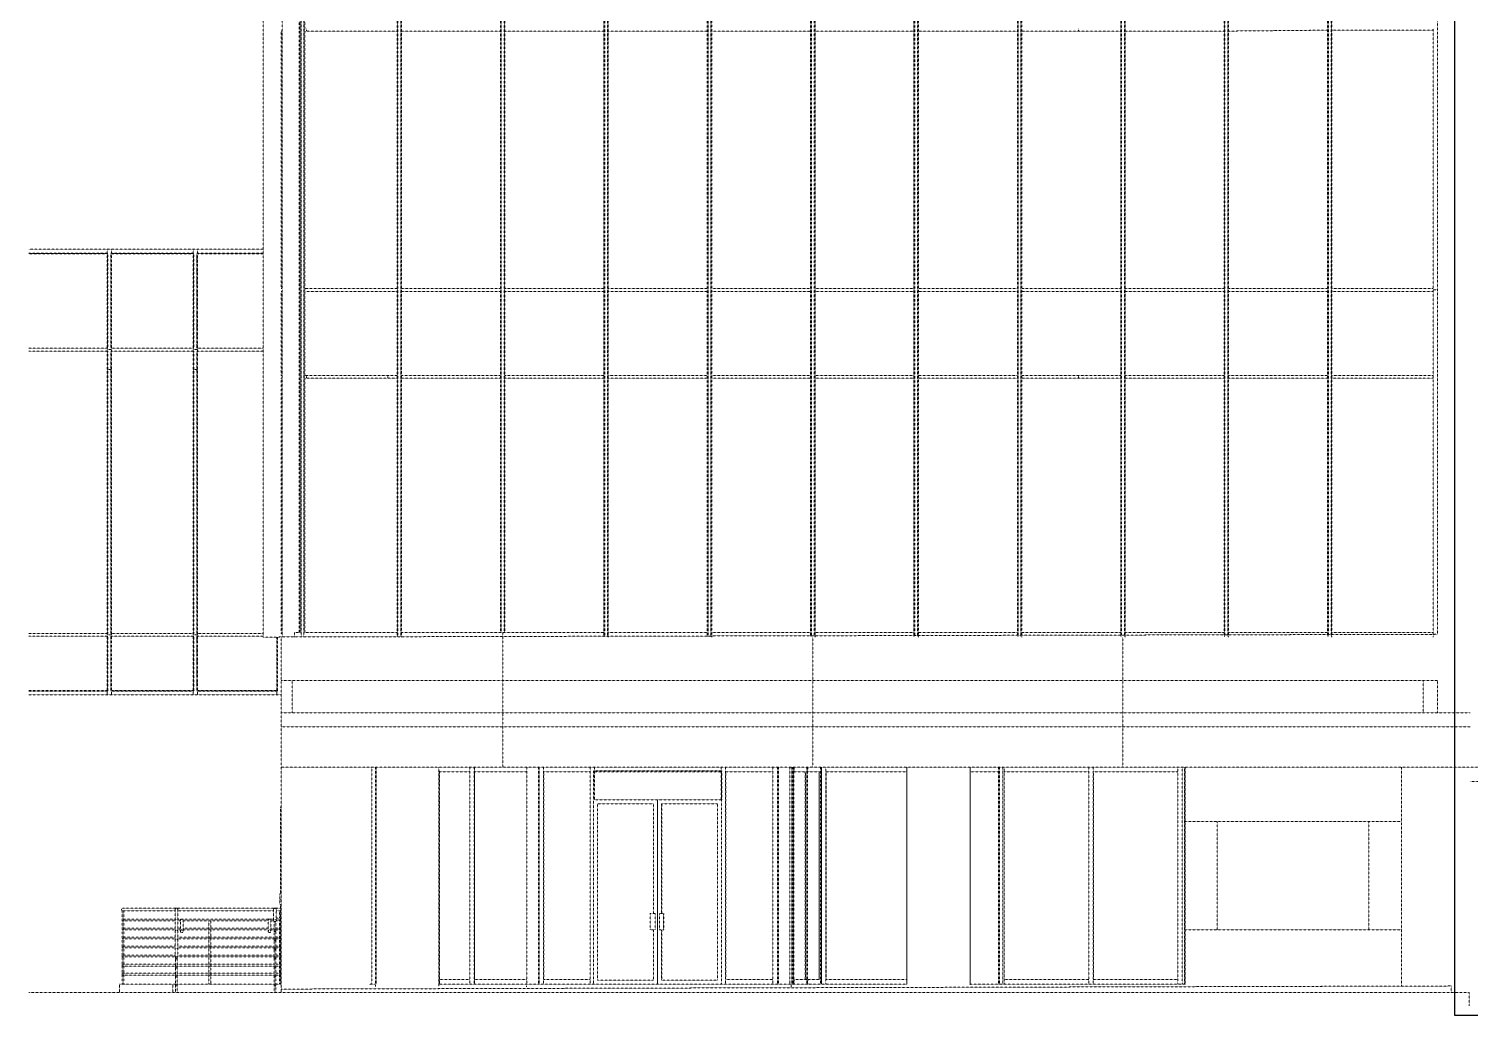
# Model space of a CAD drawing. Header units: inches. Extents: x 1191 to 4278, y -4365 to 1348.
# Drawn here: x 1191 to 1988, y -286 to 260 of the extents above; entities that cross this region are included whole.
import ezdxf

# ---------------------------------------------------------------- set-up
doc = ezdxf.new("R2010")
doc.units = ezdxf.units.IN
doc.header["$MEASUREMENT"] = 0
doc.linetypes.add('NBK_Hidden', pattern=[0.125, 0.083333, -0.041667])
doc.layers.add('!Linetype_Hidden', color=210, linetype='NBK_Hidden', lineweight=9)

# ---------------------------------------------------------------- blocks, each defined once
blk = doc.blocks.new('A$C5F5DB627')
for p, q in [((570, 1419.44), (570, 411.9)), ((-79.57, 410.4), (-79.57, 1361.53)), ((-69.07, 410.4), (-69.07, 1361.53)), ((-59.59, 412.9), (-59.59, 1359.03)), ((-59.07, 412.9), (-59.07, 1359.03)), ((-58.59, 410.4), (-58.59, 1361.53)), ((-57.04, 410.4), (-57.04, 1361.53)), ((-56.57, 412.9), (-56.57, 1359.03)), ((-5.54, 1361.53), (-5.54, 410.4)), ((-5.06, 1361.53), (-5.06, 410.4)), ((-3.51, 1361.53), (-3.51, 410.4)), ((-3.04, 410.4), (-3.04, 1361.53)), ((51.64, 1361.53), (51.64, 412.9)), ((52.12, 1361.53), (52.12, 412.9)), ((53.67, 1361.53), (53.67, 412.9)), ((54.14, 1361.53), (54.14, 412.9)), ((108.82, 1361.53), (108.82, 410.4)), ((109.3, 1361.53), (109.3, 410.4)), ((110.84, 1361.53), (110.84, 410.4)), ((111.32, 410.4), (111.32, 1361.53)), ((166, 1361.53), (166, 410.4)), ((166.48, 1361.53), (166.48, 410.4)), ((168.02, 1361.53), (168.02, 410.4)), ((168.5, 410.4), (168.5, 1361.53)), ((223.18, 1361.53), (223.18, 410.4)), ((223.65, 1361.53), (223.65, 410.4)), ((225.2, 1361.53), (225.2, 410.4)), ((225.68, 410.4), (225.68, 1361.53)), ((280.36, 1361.53), (280.36, 410.4)), ((280.83, 1361.53), (280.83, 410.4)), ((282.38, 1361.53), (282.38, 410.4)), ((282.86, 410.4), (282.86, 1361.53)), ((337.54, 1361.53), (337.54, 410.4)), ((338.01, 1361.53), (338.01, 410.4)), ((339.56, 1361.53), (339.56, 410.4)), ((340.04, 410.4), (340.04, 1361.53)), ((394.71, 1361.53), (394.71, 410.4)), ((395.19, 1361.53), (395.19, 410.4)), ((396.74, 1361.53), (396.74, 410.4)), ((397.21, 410.4), (397.21, 1361.53)), ((451.89, 1361.53), (451.89, 410.4)), ((452.37, 1361.53), (452.37, 410.4)), ((453.92, 1361.53), (453.92, 410.4)), ((454.39, 410.4), (454.39, 1361.53)), ((509.07, 1361.53), (509.07, 410.4)), ((509.55, 1361.53), (509.55, 410.4)), ((511.09, 1361.53), (511.09, 410.4)), ((511.57, 410.4), (511.57, 1179.15)), ((-69.57, 603.15), (-69.57, 745.65)), ((-69.57, 745.65), (-69.07, 745.65)), ((-5.54, 745.65), (-56.57, 745.65)), ((-55.57, 747.15), (-55.57, 745.65)), ((51.64, 745.65), (-3.04, 745.65)), ((108.82, 745.65), (54.14, 745.65)), ((166, 745.65), (111.32, 745.65)), ((223.18, 745.65), (168.5, 745.65)), ((280.36, 745.65), (225.68, 745.65)), ((337.54, 745.65), (282.86, 745.65)), ((394.71, 745.65), (340.04, 745.65)), ((371.28, 747.15), (371.28, 745.65)), ((451.89, 745.65), (397.21, 745.65)), ((509.07, 746.15), (454.39, 745.65)), ((567.5, 746.15), (511.57, 746.15)), ((567.5, 410.4), (567.5, 746.9)), ((-79.57, 624.9), (-209.19, 624.9)), ((-165.47, 622.87), (-209.19, 622.87)), ((-165.94, 622.4), (-209.19, 622.4)), ((-165.94, 624.9), (-165.94, 378.4)), ((-165.47, 570.15), (-165.47, 622.87)), ((-117.91, 622.87), (-163.91, 622.87)), ((-163.91, 622.87), (-163.91, 570.15)), ((-163.44, 378.4), (-163.44, 624.9)), ((-118.38, 622.4), (-163.44, 622.4)), ((-118.38, 624.9), (-118.38, 378.4)), ((-117.91, 570.15), (-117.91, 622.87)), ((-79.57, 622.87), (-116.35, 622.87)), ((-116.35, 622.87), (-116.35, 570.15)), ((-115.88, 624.9), (-115.88, 378.4)), ((-79.57, 622.4), (-115.88, 622.4)), ((-69.07, 603.15), (-69.57, 603.15)), ((-69.57, 555.15), (-69.57, 601.65)), ((-69.57, 601.65), (-69.07, 601.65)), ((-56.57, 603.15), (-5.54, 603.15)), ((-5.54, 601.65), (-56.57, 601.65)), ((51.64, 603.15), (-3.04, 603.15)), ((51.64, 601.65), (-3.04, 601.65)), ((54.14, 603.15), (108.82, 603.15)), ((108.82, 601.65), (54.14, 601.65)), ((166, 603.15), (111.32, 603.15)), ((166, 601.65), (111.32, 601.65)), ((168.5, 603.15), (223.18, 603.15)), ((223.18, 601.65), (168.5, 601.65)), ((280.36, 603.15), (225.68, 603.15)), ((280.36, 601.65), (225.68, 601.65)), ((337.54, 603.15), (282.86, 603.15)), ((337.54, 601.65), (282.86, 601.65)), ((340.04, 603.15), (394.71, 603.15)), ((394.71, 601.65), (340.04, 601.65)), ((397.21, 603.15), (451.89, 603.15)), ((451.89, 601.65), (397.21, 601.65)), ((509.07, 603.15), (454.39, 603.15)), ((509.07, 601.65), (454.39, 601.65)), ((511.57, 603.15), (567.5, 603.15)), ((567.5, 601.65), (511.57, 601.65)), ((567.5, 602.4), (570, 602.4)), ((570, 602.4), (567.5, 602.4)), ((-209.19, 570.15), (-165.47, 570.15)), ((-165.47, 568.65), (-209.19, 568.65)), ((-165.94, 569.4), (-163.44, 569.4)), ((-165.47, 412.4), (-165.47, 568.65)), ((-163.91, 570.15), (-117.91, 570.15)), ((-117.91, 568.65), (-163.91, 568.65)), ((-163.91, 568.65), (-163.91, 412.4)), ((-115.88, 569.4), (-118.38, 569.4)), ((-117.91, 412.4), (-117.91, 568.65)), ((-116.35, 570.15), (-79.57, 570.15)), ((-79.57, 568.65), (-116.35, 568.65)), ((-116.35, 568.65), (-116.35, 412.4)), ((-163.44, 558.4), (-165.94, 558.4)), ((-118.38, 558.4), (-115.88, 558.4)), ((-69.07, 555.15), (-69.57, 555.15)), ((-69.57, 412.43), (-69.57, 553.65)), ((-69.57, 553.65), (-69.07, 553.65)), ((-56.57, 555.15), (-5.54, 555.15)), ((-5.54, 553.65), (-56.57, 553.65)), ((-55.57, 555.15), (-55.57, 553.65)), ((-10.66, 553.65), (-10.66, 555.15)), ((-3.04, 555.15), (51.64, 555.15)), ((51.64, 553.65), (-3.04, 553.65)), ((54.14, 555.15), (108.82, 555.15)), ((108.82, 553.65), (54.14, 553.65)), ((111.32, 555.15), (166, 555.15)), ((166, 553.65), (111.32, 553.65)), ((168.5, 555.15), (223.18, 555.15)), ((223.18, 553.65), (168.5, 553.65)), ((225.68, 555.15), (280.36, 555.15)), ((280.36, 553.65), (225.68, 553.65)), ((282.86, 555.15), (337.54, 555.15)), ((337.54, 553.65), (282.86, 553.65)), ((340.04, 555.15), (394.71, 555.15)), ((394.71, 553.65), (340.04, 553.65)), ((371.28, 555.15), (371.28, 553.65)), ((397.21, 555.15), (451.89, 555.15)), ((451.89, 553.65), (397.21, 553.65)), ((454.39, 555.15), (509.07, 555.15)), ((509.07, 553.65), (454.39, 553.65)), ((511.57, 555.15), (567.5, 555.15)), ((567.5, 553.65), (511.57, 553.65)), ((-209.19, 412.4), (-165.47, 412.4)), ((-165.47, 410.9), (-209.19, 410.9)), ((-165.94, 411.65), (-163.44, 411.65)), ((-165.47, 380.43), (-165.47, 410.9)), ((-163.91, 412.4), (-117.91, 412.4)), ((-117.91, 410.9), (-163.91, 410.9)), ((-163.91, 410.9), (-163.91, 380.43)), ((-118.38, 411.65), (-115.88, 411.65)), ((-117.91, 380.43), (-117.91, 410.9)), ((-116.35, 412.4), (-79.57, 412.4)), ((-79.57, 410.9), (-116.35, 410.9)), ((-116.35, 410.9), (-116.35, 380.43)), ((570, 411.9), (-79.57, 410.4)), ((-72.07, 378.4), (-72.07, 410.4)), ((-71.6, 380.43), (-71.6, 410.4)), ((-69.07, 412.43), (-69.57, 412.43)), ((-69.57, 410.4), (-69.57, 213.65)), ((-62.33, 410.4), (-62.33, 412.9)), ((-62.33, 412.9), (-59.04, 412.9)), ((-56.6, 412.9), (-5.54, 412.9)), ((-3.04, 412.9), (108.82, 412.9)), ((52.89, 412.9), (52.89, 338.4)), ((111.32, 412.9), (166, 412.9)), ((168.5, 412.9), (223.18, 412.9)), ((224.43, 410.4), (224.43, 338.4)), ((225.68, 412.9), (280.36, 412.9)), ((282.86, 412.9), (337.54, 412.9)), ((340.04, 412.9), (394.71, 412.9)), ((395.96, 410.4), (395.96, 338.4)), ((397.21, 412.9), (451.89, 412.9)), ((454.39, 412.9), (509.07, 412.9)), ((511.57, 412.9), (567.5, 412.9)), ((-69.57, 386.4), (570, 386.4)), ((-63.57, 386.4), (-63.57, 368.4)), ((562, 368.4), (562, 386.4)), ((570, 386.4), (570, 368.4)), ((-209.19, 380.9), (-165.94, 380.9)), ((-209.19, 380.43), (-165.47, 380.43)), ((-209.19, 378.4), (-69.57, 378.4)), ((-163.91, 380.43), (-117.91, 380.43)), ((-163.44, 380.9), (-118.38, 380.9)), ((-116.35, 380.43), (-71.6, 380.43)), ((-115.88, 380.9), (-72.07, 380.9)), ((-69.57, 368.4), (588, 368.4)), ((588, 360.65), (-69.57, 360.65)), ((2626.05, 338.4), (-69.69, 338.4)), ((-19.4, 218.4), (-19.4, 338.4)), ((-17.5, 338.4), (-17.5, 217.12)), ((-17, 338.4), (-17, 218.4)), ((17.5, 217.22), (17.5, 338.4)), ((34.67, 335.9), (17.5, 335.9)), ((18, 336.4), (18, 218.4)), ((34.67, 338.4), (34.67, 218.4)), ((34.8, 338.4), (34.8, 218.4)), ((37.13, 338.4), (37.13, 218.4)), ((37.26, 338.4), (37.26, 218.4)), ((66.25, 335.9), (37.26, 335.9)), ((37.39, 335.9), (37.39, 220.9)), ((66.25, 338.4), (66.25, 218.4)), ((72.63, 338.4), (72.63, 218.4)), ((73.06, 338.4), (73.06, 218.4)), ((75.52, 338.4), (75.52, 218.4)), ((75.52, 335.9), (101.21, 335.9)), ((75.65, 335.9), (75.65, 220.9)), ((101.21, 338.4), (101.21, 218.4)), ((174.12, 336.37), (103.21, 336.37)), ((103.21, 336.37), (103.21, 320.4)), ((103.67, 338.4), (103.67, 320.4)), ((103.67, 335.9), (173.65, 335.9)), ((173.65, 338.4), (173.65, 320.4)), ((174.12, 320.4), (174.12, 336.37)), ((176.12, 338.4), (176.12, 218.4)), ((176.12, 335.9), (202.34, 335.9)), ((176.25, 335.9), (176.25, 220.9)), ((202.34, 338.4), (202.34, 218.4)), ((204.8, 338.4), (204.8, 218.4)), ((204.89, 338.4), (204.89, 218.4)), ((205.4, 338.4), (205.4, 218.4)), ((211.78, 338.4), (211.78, 218.4)), ((212.9, 338.4), (212.9, 218.4)), ((212.98, 338.4), (212.98, 218.4)), ((213.49, 338.4), (213.49, 218.4)), ((213.92, 338.4), (213.92, 218.4)), ((213.92, 335.9), (221.12, 335.9)), ((214.07, 335.9), (214.07, 338.4)), ((220.22, 220.9), (220.22, 335.9)), ((220.38, 335.9), (220.38, 220.9)), ((221.12, 338.4), (221.12, 218.4)), ((221.55, 338.4), (221.55, 218.4)), ((221.55, 335.9), (228.76, 335.9)), ((221.67, 335.9), (221.67, 338.4)), ((227.85, 220.9), (227.85, 335.9)), ((228.02, 335.9), (228.02, 220.9)), ((228.76, 338.4), (228.76, 218.4)), ((229.19, 338.4), (229.19, 218.4)), ((229.2, 218.4), (229.2, 338.4)), ((231.66, 218.4), (231.66, 338.4)), ((276.5, 335.9), (231.66, 335.9)), ((231.79, 335.9), (231.79, 220.9)), ((276.5, 338.4), (276.5, 217.9)), ((276.5, 218.4), (276.5, 338.4)), ((311.5, 217.99), (311.5, 338.4)), ((311.5, 338.4), (311.5, 218.4)), ((327.09, 335.9), (311.5, 335.9)), ((327.09, 338.4), (327.09, 218.4)), ((327.74, 338.4), (327.74, 218.4)), ((329.56, 338.4), (329.56, 218.4)), ((330.2, 218.4), (330.2, 338.4)), ((377.01, 335.9), (330.2, 335.9)), ((330.33, 335.9), (330.33, 220.9)), ((377.01, 338.4), (377.01, 218.4)), ((379.47, 338.4), (379.47, 218.4)), ((426.28, 335.9), (379.47, 335.9)), ((379.6, 335.9), (379.6, 220.9)), ((426.28, 218.4), (426.28, 338.4)), ((428.74, 218.4), (428.74, 338.4)), ((430.04, 218.4), (430.04, 338.4)), ((430.37, 338.4), (430.37, 217.99)), ((549.99, 338.4), (549.99, 217.27)), ((2592, 330.4), (588, 330.4)), ((174.12, 320.4), (103.08, 320.4)), ((103.08, 320.4), (103.08, 218.4)), ((138.5, 218.4), (138.5, 320.4)), ((138.56, 320.4), (138.56, 218.4)), ((173.99, 218.4), (173.99, 320.4)), ((-70.07, 268.27), (-70.07, 316.4)), ((-69.57, 316.4), (-70.07, 316.4)), ((105.3, 318.15), (136.28, 318.15)), ((105.3, 220.65), (105.3, 318.15)), ((105.38, 318.15), (105.38, 220.65)), ((136.28, 318.15), (136.28, 257.4)), ((140.78, 318.15), (171.77, 318.15)), ((140.78, 257.4), (140.78, 318.15)), ((140.86, 318.15), (140.86, 257.4)), ((171.77, 318.15), (171.77, 220.65)), ((430, 308.4), (549.99, 308.4)), ((448, 248.4), (448, 308.4)), ((531.99, 248.4), (531.99, 308.4)), ((-70.31, 268.21), (-69.57, 268.4)), ((-70.31, 265.36), (-70.31, 268.21)), ((-70.31, 265.36), (-69.92, 265.36)), ((-69.92, 265.11), (-70.31, 265.11)), ((-70.31, 262.54), (-70.31, 265.11)), ((-70.07, 265.11), (-70.07, 265.36)), ((-69.92, 265.36), (-69.92, 265.11)), ((-157.61, 218.4), (-157.61, 258.9)), ((-157.61, 258.9), (-128.31, 258.9)), ((-70.07, 260.4), (-157.11, 260.4)), ((-156.61, 258.9), (-156.61, 218.4)), ((-128.32, 259.65), (-128.32, 234.15)), ((-126.82, 234.15), (-126.82, 259.65)), ((-126.82, 258.9), (-73.81, 258.9)), ((-73.82, 259.65), (-73.82, 253.65)), ((-72.32, 253.65), (-72.32, 259.65)), ((-72.32, 258.9), (-70.07, 258.9)), ((-70.57, 254.9), (-70.57, 258.9)), ((-69.57, 262.36), (-70.31, 262.54)), ((-70.07, 218.4), (-70.07, 262.48)), ((134.53, 257.4), (137.3, 257.4)), ((134.53, 257.4), (134.53, 248.4)), ((137.3, 257.4), (137.3, 248.4)), ((139.58, 257.4), (139.58, 248.4)), ((139.58, 257.4), (141.96, 257.4)), ((141.92, 257.4), (141.92, 248.4)), ((141.96, 257.4), (141.96, 248.4)), ((-128.32, 254.4), (-157.11, 254.4)), ((-157.11, 253.4), (-128.32, 253.4)), ((-128.32, 249.4), (-157.11, 249.4)), ((-157.11, 248.4), (-128.32, 248.4)), ((-128.07, 248.35), (-128.07, 247.9)), ((-127.07, 247.9), (-127.07, 248.35)), ((-73.82, 254.4), (-126.82, 254.4)), ((-126.82, 253.4), (-125.31, 253.4)), ((-125.32, 249.4), (-126.82, 249.4)), ((-126.82, 248.4), (-125.32, 248.4)), ((-125.32, 253.65), (-125.32, 247.65)), ((-123.82, 247.65), (-123.82, 253.65)), ((-123.82, 253.4), (-76.81, 253.4)), ((-76.82, 249.4), (-123.82, 249.4)), ((-123.82, 248.4), (-76.82, 248.4)), ((-109.61, 218.4), (-109.61, 253.4)), ((-108.61, 253.4), (-108.61, 218.4)), ((-76.82, 253.65), (-76.82, 247.65)), ((-75.32, 247.65), (-75.32, 253.65)), ((-75.32, 253.4), (-73.77, 253.4)), ((-73.57, 249.4), (-75.32, 249.4)), ((-75.32, 248.4), (-73.57, 248.4)), ((-73.57, 213.65), (-73.57, 253.1)), ((-72.57, 253.1), (-72.57, 213.65)), ((-70.07, 249.4), (-72.57, 249.4)), ((-72.57, 248.4), (-70.07, 248.4)), ((-72.36, 253.4), (-70.07, 253.4)), ((-70.07, 254.9), (-72.32, 254.9)), ((-72.32, 253.9), (-70.07, 253.9)), ((-70.57, 218.4), (-70.57, 253.9)), ((137.3, 248.4), (134.53, 248.4)), ((136.28, 248.4), (136.28, 220.65)), ((141.96, 248.4), (139.58, 248.4)), ((140.78, 220.65), (140.78, 248.4)), ((140.86, 248.4), (140.86, 220.65)), ((430, 248.4), (549.99, 248.4)), ((-128.32, 244.4), (-157.11, 244.4)), ((-157.11, 243.4), (-128.32, 243.4)), ((-128.31, 239.4), (-157.11, 239.4)), ((-128.07, 243.35), (-128.07, 242.9)), ((-127.07, 242.9), (-127.07, 243.35)), ((-73.57, 244.4), (-126.82, 244.4)), ((-126.82, 243.4), (-73.57, 243.4)), ((-73.57, 239.4), (-126.82, 239.4)), ((-70.07, 244.4), (-72.57, 244.4)), ((-72.57, 243.4), (-70.07, 243.4)), ((-70.07, 239.4), (-72.57, 239.4)), ((-157.11, 238.4), (-128.31, 238.4)), ((-128.32, 234.4), (-157.11, 234.4)), ((-157.11, 233.4), (-128.07, 233.4)), ((-128.07, 238.35), (-128.07, 237.9)), ((-128.07, 233.59), (-128.07, 213.65)), ((-127.07, 237.9), (-127.07, 238.35)), ((-127.07, 213.65), (-127.07, 233.59)), ((-127.07, 233.4), (-73.57, 233.4)), ((-126.82, 238.4), (-73.57, 238.4)), ((-73.57, 234.4), (-126.82, 234.4)), ((-72.57, 238.4), (-70.07, 238.4)), ((-70.07, 234.4), (-72.57, 234.4)), ((-72.57, 233.4), (-70.07, 233.4)), ((-128.07, 229.4), (-157.11, 229.4)), ((-157.11, 228.4), (-128.07, 228.4)), ((-128.07, 224.4), (-157.11, 224.4)), ((-157.11, 223.4), (-128.07, 223.4)), ((-73.57, 229.4), (-127.07, 229.4)), ((-127.07, 228.4), (-73.57, 228.4)), ((-73.57, 224.4), (-127.07, 224.4)), ((-127.07, 223.4), (-73.57, 223.4)), ((-70.07, 229.4), (-72.57, 229.4)), ((-72.57, 228.4), (-70.07, 228.4)), ((-70.07, 224.4), (-72.57, 224.4)), ((-72.57, 223.4), (-70.07, 223.4)), ((-159.11, 218.4), (-159.11, 213.65)), ((-128.07, 218.4), (-159.11, 218.4)), ((-129.57, 218.4), (-129.57, 213.65)), ((-127.07, 218.4), (-73.57, 218.4)), ((-72.57, 218.4), (-69.57, 218.4)), ((-69.57, 215.63), (577.55, 217.34)), ((-17.5, 218.4), (-21, 218.4)), ((-21, 218.4), (-21, 218.34)), ((17.5, 220.9), (34.67, 220.9)), ((73.03, 218.4), (17.5, 218.4)), ((37.26, 220.9), (66.25, 220.9)), ((66.02, 216.94), (66.02, 218.4)), ((213.48, 218.4), (73.06, 218.4)), ((101.21, 220.9), (75.52, 220.9)), ((136.28, 220.65), (105.3, 220.65)), ((171.77, 220.65), (140.78, 220.65)), ((202.34, 220.9), (176.12, 220.9)), ((212.52, 218.4), (212.52, 216.94)), ((221.67, 218.4), (213.49, 218.4)), ((221.12, 220.9), (213.92, 220.9)), ((214.07, 218.4), (214.07, 220.9)), ((228.76, 220.9), (221.55, 220.9)), ((221.67, 218.4), (221.67, 220.9)), ((276.5, 218.4), (221.67, 218.4)), ((231.66, 220.9), (276.5, 220.9)), ((430.37, 218.4), (311.5, 218.4)), ((330.2, 220.9), (377.01, 220.9)), ((379.47, 220.9), (426.28, 220.9)), ((577.55, 213.65), (577.55, 217.44)), ((587.38, 213.65), (-209.19, 213.65)), ((587.38, 206.4), (587.38, 213.65))]:
    blk.add_line(p, q)
at = {"linetype": 'Continuous'}
for p, q in [((-116.29, 617.4), (-116.29, 620.4)), ((-116.29, 611.4), (-116.29, 614.4)), ((-116.29, 605.4), (-116.29, 608.4)), ((-116.29, 599.4), (-116.29, 602.4)), ((-116.29, 593.4), (-116.29, 596.4)), ((-116.29, 587.4), (-116.29, 590.4)), ((-116.29, 581.4), (-116.29, 584.4)), ((-116.29, 575.4), (-116.29, 578.4)), ((-116.29, 570.15), (-116.29, 572.4)), ((-116.29, 407.4), (-116.29, 410.4)), ((-116.29, 401.4), (-116.29, 404.4)), ((-116.29, 395.4), (-116.29, 398.4)), ((-116.29, 389.4), (-116.29, 392.4)), ((-116.29, 383.4), (-116.29, 386.4))]:
    blk.add_line(p, q, dxfattribs=at)
for points in [[(-128.32, 259.65), (-128.29, 259.84), (-128.22, 260.02), (-128.1, 260.18), (-127.94, 260.3), (-127.76, 260.37), (-127.57, 260.4), (-127.37, 260.37), (-127.19, 260.3), (-127.04, 260.18), (-126.92, 260.02), (-126.84, 259.84), (-126.82, 259.65)], [(-73.82, 259.65), (-73.79, 259.84), (-73.72, 260.02), (-73.6, 260.18), (-73.44, 260.3), (-73.26, 260.37), (-73.07, 260.4), (-72.87, 260.37), (-72.69, 260.3), (-72.54, 260.18), (-72.42, 260.02), (-72.34, 259.84), (-72.32, 259.65)], [(-125.32, 253.65), (-125.29, 253.84), (-125.22, 254.02), (-125.1, 254.18), (-124.94, 254.3), (-124.76, 254.37), (-124.57, 254.4), (-124.37, 254.37), (-124.19, 254.3), (-124.04, 254.18), (-123.92, 254.02), (-123.84, 253.84), (-123.82, 253.65)], [(-123.82, 247.65), (-123.84, 247.84), (-123.92, 248.02), (-124.04, 248.18), (-124.19, 248.3), (-124.37, 248.37), (-124.57, 248.4), (-124.76, 248.37), (-124.94, 248.3), (-125.1, 248.18), (-125.22, 248.02), (-125.29, 247.84), (-125.32, 247.65)], [(-125.32, 247.65), (-125.29, 247.45), (-125.22, 247.27), (-125.1, 247.12), (-124.94, 247), (-124.76, 246.92), (-124.57, 246.9), (-124.37, 246.92), (-124.19, 247), (-124.04, 247.12), (-123.92, 247.27), (-123.84, 247.45), (-123.82, 247.65)], [(-76.82, 253.65), (-76.79, 253.84), (-76.72, 254.02), (-76.6, 254.18), (-76.44, 254.3), (-76.26, 254.37), (-76.07, 254.4), (-75.87, 254.37), (-75.69, 254.3), (-75.54, 254.18), (-75.42, 254.02), (-75.34, 253.84), (-75.32, 253.65)], [(-75.32, 247.65), (-75.34, 247.84), (-75.42, 248.02), (-75.54, 248.18), (-75.69, 248.3), (-75.87, 248.37), (-76.07, 248.4), (-76.26, 248.37), (-76.44, 248.3), (-76.6, 248.18), (-76.72, 248.02), (-76.79, 247.84), (-76.82, 247.65)], [(-76.82, 247.65), (-76.79, 247.46), (-76.72, 247.27), (-76.6, 247.12), (-76.44, 247), (-76.26, 246.93), (-76.07, 246.9), (-75.87, 246.93), (-75.69, 247), (-75.54, 247.12), (-75.42, 247.27), (-75.34, 247.46), (-75.32, 247.65)], [(-72.32, 253.65), (-72.34, 253.84), (-72.42, 254.02), (-72.54, 254.18), (-72.69, 254.3), (-72.87, 254.37), (-73.07, 254.4), (-73.26, 254.37), (-73.44, 254.3), (-73.6, 254.18), (-73.72, 254.02), (-73.79, 253.84), (-73.82, 253.65)], [(-73.82, 253.65), (-73.79, 253.46), (-73.72, 253.27), (-73.6, 253.12), (-73.44, 253), (-73.26, 252.93), (-73.07, 252.9), (-72.87, 252.93), (-72.69, 253), (-72.54, 253.12), (-72.42, 253.27), (-72.34, 253.46), (-72.32, 253.65)], [(-72.57, 247.9), (-72.58, 248.03), (-72.63, 248.15), (-72.71, 248.25), (-72.82, 248.33), (-72.94, 248.38), (-73.07, 248.4), (-73.2, 248.38), (-73.32, 248.33), (-73.42, 248.25), (-73.5, 248.15), (-73.55, 248.03), (-73.57, 247.9)], [(-73.57, 247.9), (-73.55, 247.77), (-73.5, 247.65), (-73.42, 247.55), (-73.32, 247.47), (-73.2, 247.42), (-73.07, 247.4), (-72.94, 247.42), (-72.82, 247.47), (-72.71, 247.55), (-72.63, 247.65), (-72.58, 247.77), (-72.57, 247.9)], [(-72.57, 242.9), (-72.58, 243.03), (-72.63, 243.15), (-72.71, 243.25), (-72.82, 243.33), (-72.94, 243.38), (-73.07, 243.4), (-73.2, 243.38), (-73.32, 243.33), (-73.42, 243.25), (-73.5, 243.15), (-73.55, 243.03), (-73.57, 242.9)], [(-73.57, 242.9), (-73.55, 242.77), (-73.5, 242.65), (-73.42, 242.55), (-73.32, 242.47), (-73.2, 242.42), (-73.07, 242.4), (-72.94, 242.42), (-72.82, 242.47), (-72.71, 242.55), (-72.63, 242.65), (-72.58, 242.77), (-72.57, 242.9)], [(-127.07, 232.9), (-127.08, 233.03), (-127.13, 233.15), (-127.21, 233.25), (-127.32, 233.33), (-127.44, 233.38), (-127.57, 233.4), (-127.7, 233.38), (-127.82, 233.33), (-127.92, 233.25), (-128, 233.15), (-128.05, 233.03), (-128.07, 232.9)], [(-128.07, 232.9), (-128.05, 232.77), (-128, 232.65), (-127.92, 232.54), (-127.82, 232.46), (-127.7, 232.41), (-127.57, 232.4), (-127.44, 232.41), (-127.32, 232.46), (-127.21, 232.54), (-127.13, 232.65), (-127.08, 232.77), (-127.07, 232.9)], [(-72.57, 237.9), (-72.58, 238.03), (-72.63, 238.15), (-72.71, 238.25), (-72.82, 238.33), (-72.94, 238.38), (-73.07, 238.4), (-73.2, 238.38), (-73.32, 238.33), (-73.42, 238.25), (-73.5, 238.15), (-73.55, 238.03), (-73.57, 237.9)], [(-73.57, 237.9), (-73.55, 237.77), (-73.5, 237.65), (-73.42, 237.55), (-73.32, 237.47), (-73.2, 237.42), (-73.07, 237.4), (-72.94, 237.42), (-72.82, 237.47), (-72.71, 237.55), (-72.63, 237.65), (-72.58, 237.77), (-72.57, 237.9)], [(-72.57, 232.9), (-72.58, 233.03), (-72.63, 233.15), (-72.71, 233.25), (-72.82, 233.33), (-72.94, 233.38), (-73.07, 233.4), (-73.2, 233.38), (-73.32, 233.33), (-73.42, 233.25), (-73.5, 233.15), (-73.55, 233.03), (-73.57, 232.9)], [(-73.57, 232.9), (-73.55, 232.77), (-73.5, 232.65), (-73.42, 232.55), (-73.32, 232.47), (-73.2, 232.42), (-73.07, 232.4), (-72.94, 232.42), (-72.82, 232.47), (-72.71, 232.55), (-72.63, 232.65), (-72.58, 232.77), (-72.57, 232.9)], [(-127.07, 227.9), (-127.08, 228.03), (-127.13, 228.15), (-127.21, 228.25), (-127.32, 228.33), (-127.44, 228.38), (-127.57, 228.4), (-127.7, 228.38), (-127.82, 228.33), (-127.92, 228.25), (-128, 228.15), (-128.05, 228.03), (-128.07, 227.9)], [(-128.07, 227.9), (-128.05, 227.77), (-128, 227.65), (-127.92, 227.54), (-127.82, 227.46), (-127.7, 227.41), (-127.57, 227.4), (-127.44, 227.41), (-127.32, 227.46), (-127.21, 227.54), (-127.13, 227.65), (-127.08, 227.77), (-127.07, 227.9)], [(-127.07, 222.9), (-127.08, 223.03), (-127.13, 223.15), (-127.21, 223.25), (-127.32, 223.33), (-127.44, 223.38), (-127.57, 223.4), (-127.7, 223.38), (-127.82, 223.33), (-127.92, 223.25), (-128, 223.15), (-128.05, 223.03), (-128.07, 222.9)], [(-72.57, 227.9), (-72.58, 228.03), (-72.63, 228.15), (-72.71, 228.25), (-72.82, 228.33), (-72.94, 228.38), (-73.07, 228.4), (-73.2, 228.38), (-73.32, 228.33), (-73.42, 228.25), (-73.5, 228.15), (-73.55, 228.03), (-73.57, 227.9)], [(-73.57, 227.9), (-73.55, 227.77), (-73.5, 227.65), (-73.42, 227.55), (-73.32, 227.47), (-73.2, 227.42), (-73.07, 227.4), (-72.94, 227.42), (-72.82, 227.47), (-72.71, 227.55), (-72.63, 227.65), (-72.58, 227.77), (-72.57, 227.9)], [(-72.57, 222.9), (-72.58, 223.03), (-72.63, 223.15), (-72.71, 223.25), (-72.82, 223.33), (-72.94, 223.38), (-73.07, 223.4), (-73.2, 223.38), (-73.32, 223.33), (-73.42, 223.25), (-73.5, 223.15), (-73.55, 223.03), (-73.57, 222.9)], [(-128.07, 222.9), (-128.05, 222.77), (-128, 222.65), (-127.92, 222.54), (-127.82, 222.46), (-127.7, 222.41), (-127.57, 222.4), (-127.44, 222.41), (-127.32, 222.46), (-127.21, 222.54), (-127.13, 222.65), (-127.08, 222.77), (-127.07, 222.9)], [(-127.07, 217.9), (-127.08, 218.03), (-127.13, 218.15), (-127.21, 218.25), (-127.32, 218.33), (-127.44, 218.38), (-127.57, 218.4), (-127.7, 218.38), (-127.82, 218.33), (-127.92, 218.25), (-128, 218.15), (-128.05, 218.03), (-128.07, 217.9)], [(-128.07, 217.9), (-128.05, 217.77), (-128, 217.65), (-127.92, 217.54), (-127.82, 217.46), (-127.7, 217.41), (-127.57, 217.4), (-127.44, 217.41), (-127.32, 217.46), (-127.21, 217.54), (-127.13, 217.65), (-127.08, 217.77), (-127.07, 217.9)], [(-73.57, 222.9), (-73.55, 222.77), (-73.5, 222.65), (-73.42, 222.55), (-73.32, 222.47), (-73.2, 222.42), (-73.07, 222.4), (-72.94, 222.42), (-72.82, 222.47), (-72.71, 222.55), (-72.63, 222.65), (-72.58, 222.77), (-72.57, 222.9)], [(-72.57, 217.9), (-72.58, 218.03), (-72.63, 218.15), (-72.71, 218.25), (-72.82, 218.33), (-72.94, 218.38), (-73.07, 218.4), (-73.2, 218.38), (-73.32, 218.33), (-73.42, 218.25), (-73.5, 218.15), (-73.55, 218.03), (-73.57, 217.9)], [(-73.57, 217.9), (-73.55, 217.77), (-73.5, 217.65), (-73.42, 217.55), (-73.32, 217.47), (-73.2, 217.42), (-73.07, 217.4), (-72.94, 217.42), (-72.82, 217.47), (-72.71, 217.55), (-72.63, 217.65), (-72.58, 217.77), (-72.57, 217.9)]]:
    blk.add_lwpolyline(points)
at = {"flags": 128}
for points in [[(-73.22, 252.92), (-73.38, 252.92), (-73.52, 252.91), (-73.57, 252.91)], [(-73.57, 252.91), (-73.52, 252.91), (-73.38, 252.9), (-73.18, 252.9), (-72.95, 252.9), (-72.75, 252.9), (-72.62, 252.91), (-72.57, 252.91)], [(-72.57, 252.91), (-72.62, 252.91), (-72.75, 252.92), (-72.91, 252.92)]]:
    blk.add_lwpolyline(points, dxfattribs=at)
blk.add_arc((-127.57, 259.65), 0.75, 0, 180)
for points, knots in [([(-157.86, 259.65), (-157.86, 259.72), (-157.85, 259.81), (-157.81, 259.94), (-157.76, 260.03), (-157.72, 260.09), (-157.68, 260.14), (-157.63, 260.19), (-157.58, 260.24), (-157.53, 260.27), (-157.49, 260.3), (-157.44, 260.32), (-157.4, 260.34), (-157.35, 260.36), (-157.31, 260.37), (-157.26, 260.39), (-157.21, 260.39), (-157.16, 260.4), (-157.13, 260.4), (-157.11, 260.4)], [-1, -1, -1, -1, -0.9166667, -0.875, -0.8333333, -0.7916667, -0.7708333, -0.75, -0.7083333, -0.6875, -0.6666667, -0.6458333, -0.625, -0.6041667, -0.5833333, -0.5625, -0.5416667, -0.5208333, -0.5, -0.5, -0.5, -0.5]), ([(-157.11, 258.9), (-157.13, 258.9), (-157.16, 258.9), (-157.21, 258.91), (-157.26, 258.91), (-157.31, 258.93), (-157.35, 258.94), (-157.4, 258.96), (-157.44, 258.98), (-157.49, 259), (-157.53, 259.03), (-157.58, 259.06), (-157.63, 259.11), (-157.68, 259.16), (-157.72, 259.21), (-157.76, 259.27), (-157.81, 259.36), (-157.85, 259.49), (-157.86, 259.58), (-157.86, 259.65)], [-0.5, -0.5, -0.5, -0.5, -0.4791667, -0.4583333, -0.4375, -0.4166667, -0.3958333, -0.375, -0.3541667, -0.3333333, -0.3125, -0.2916667, -0.25, -0.2291667, -0.2083333, -0.1666667, -0.125, -0.0833333, 0, 0, 0, 0]), ([(-157.61, 253.9), (-157.61, 253.94), (-157.6, 254.01), (-157.57, 254.09), (-157.55, 254.15), (-157.51, 254.2), (-157.49, 254.23), (-157.47, 254.25), (-157.46, 254.25)], [-1, -1, -1, -1, -0.9166667, -0.875, -0.8333333, -0.7916667, -0.7708333, -0.75, -0.75, -0.75, -0.75]), ([(-157.46, 253.55), (-157.47, 253.55), (-157.49, 253.57), (-157.51, 253.6), (-157.55, 253.65), (-157.57, 253.71), (-157.6, 253.79), (-157.61, 253.86), (-157.61, 253.9)], [-0.25, -0.25, -0.25, -0.25, -0.2291667, -0.2083333, -0.1666667, -0.125, -0.0833333, 0, 0, 0, 0]), ([(-157.61, 248.9), (-157.61, 248.94), (-157.6, 249.01), (-157.57, 249.09), (-157.55, 249.15), (-157.51, 249.2), (-157.49, 249.23), (-157.47, 249.25), (-157.46, 249.25)], [-1, -1, -1, -1, -0.9166667, -0.875, -0.8333333, -0.7916667, -0.7708333, -0.75, -0.75, -0.75, -0.75]), ([(-157.46, 248.55), (-157.47, 248.55), (-157.49, 248.57), (-157.51, 248.6), (-157.55, 248.65), (-157.57, 248.71), (-157.6, 248.79), (-157.61, 248.86), (-157.61, 248.9)], [-0.25, -0.25, -0.25, -0.25, -0.2291667, -0.2083333, -0.1666667, -0.125, -0.0833333, 0, 0, 0, 0]), ([(-128.32, 253.65), (-128.32, 253.71), (-128.3, 253.81), (-128.26, 253.93), (-128.22, 254.01), (-128.19, 254.06), (-128.15, 254.12), (-128.11, 254.17), (-128.06, 254.21), (-128.01, 254.25), (-127.94, 254.3), (-127.85, 254.34), (-127.73, 254.38), (-127.57, 254.41), (-127.4, 254.38), (-127.28, 254.34), (-127.19, 254.3), (-127.12, 254.25), (-127.07, 254.21), (-127.02, 254.17), (-126.97, 254.1), (-126.92, 254.04), (-126.89, 253.98), (-126.87, 253.92), (-126.83, 253.81), (-126.82, 253.71), (-126.82, 253.65)], [0, 0, 0, 0, 0.083333, 0.125, 0.166667, 0.1875, 0.208333, 0.25, 0.270833, 0.291667, 0.333333, 0.375, 0.416667, 0.5, 0.583333, 0.625, 0.666667, 0.708333, 0.729167, 0.75, 0.791667, 0.833333, 0.854167, 0.875, 0.916667, 1, 1, 1, 1]), ([(-157.61, 243.9), (-157.61, 243.94), (-157.6, 244.01), (-157.57, 244.09), (-157.55, 244.15), (-157.51, 244.2), (-157.49, 244.23), (-157.47, 244.25), (-157.46, 244.25)], [-1, -1, -1, -1, -0.9166667, -0.875, -0.8333333, -0.7916667, -0.7708333, -0.75, -0.75, -0.75, -0.75]), ([(-157.46, 243.55), (-157.47, 243.55), (-157.49, 243.57), (-157.51, 243.6), (-157.55, 243.65), (-157.57, 243.71), (-157.6, 243.79), (-157.61, 243.86), (-157.61, 243.9)], [-0.25, -0.25, -0.25, -0.25, -0.2291667, -0.2083333, -0.1666667, -0.125, -0.0833333, 0, 0, 0, 0]), ([(-157.61, 238.9), (-157.61, 238.94), (-157.6, 239.01), (-157.57, 239.09), (-157.55, 239.15), (-157.51, 239.2), (-157.49, 239.23), (-157.47, 239.25), (-157.46, 239.25)], [-1, -1, -1, -1, -0.9166667, -0.875, -0.8333333, -0.7916667, -0.7708333, -0.75, -0.75, -0.75, -0.75]), ([(-157.46, 238.55), (-157.47, 238.55), (-157.49, 238.57), (-157.51, 238.6), (-157.55, 238.65), (-157.57, 238.71), (-157.6, 238.79), (-157.61, 238.86), (-157.61, 238.9)], [-0.25, -0.25, -0.25, -0.25, -0.2291667, -0.2083333, -0.1666667, -0.125, -0.0833333, 0, 0, 0, 0]), ([(-157.61, 233.9), (-157.61, 233.94), (-157.6, 234.01), (-157.57, 234.09), (-157.55, 234.15), (-157.51, 234.2), (-157.49, 234.23), (-157.47, 234.25), (-157.46, 234.25)], [-1, -1, -1, -1, -0.9166667, -0.875, -0.8333333, -0.7916667, -0.7708333, -0.75, -0.75, -0.75, -0.75]), ([(-157.46, 233.55), (-157.47, 233.55), (-157.49, 233.57), (-157.51, 233.6), (-157.55, 233.65), (-157.57, 233.71), (-157.6, 233.79), (-157.61, 233.86), (-157.61, 233.9)], [-0.25, -0.25, -0.25, -0.25, -0.2291667, -0.2083333, -0.1666667, -0.125, -0.0833333, 0, 0, 0, 0]), ([(-128.32, 234.15), (-128.32, 234.08), (-128.3, 233.98), (-128.26, 233.86), (-128.22, 233.79), (-128.19, 233.73), (-128.15, 233.68), (-128.11, 233.63), (-128.06, 233.58), (-128.01, 233.54), (-127.94, 233.5), (-127.85, 233.45), (-127.73, 233.41), (-127.57, 233.39), (-127.4, 233.41), (-127.28, 233.45), (-127.19, 233.5), (-127.12, 233.54), (-127.07, 233.58), (-127.02, 233.63), (-126.97, 233.69), (-126.92, 233.76), (-126.89, 233.81), (-126.87, 233.87), (-126.83, 233.98), (-126.82, 234.08), (-126.82, 234.15)], [0, 0, 0, 0, 0.083333, 0.125, 0.166667, 0.1875, 0.208333, 0.25, 0.270833, 0.291667, 0.333333, 0.375, 0.416667, 0.5, 0.583333, 0.625, 0.666667, 0.708333, 0.729167, 0.75, 0.791667, 0.833333, 0.854167, 0.875, 0.916667, 1, 1, 1, 1]), ([(-157.61, 228.9), (-157.61, 228.94), (-157.6, 229.01), (-157.57, 229.09), (-157.55, 229.15), (-157.51, 229.2), (-157.49, 229.23), (-157.47, 229.25), (-157.46, 229.25)], [-1, -1, -1, -1, -0.9166667, -0.875, -0.8333333, -0.7916667, -0.7708333, -0.75, -0.75, -0.75, -0.75]), ([(-157.46, 228.55), (-157.47, 228.55), (-157.49, 228.57), (-157.51, 228.6), (-157.55, 228.65), (-157.57, 228.71), (-157.6, 228.79), (-157.61, 228.86), (-157.61, 228.9)], [-0.25, -0.25, -0.25, -0.25, -0.2291667, -0.2083333, -0.1666667, -0.125, -0.0833333, 0, 0, 0, 0]), ([(-157.61, 223.9), (-157.61, 223.94), (-157.6, 224.01), (-157.57, 224.09), (-157.55, 224.15), (-157.51, 224.2), (-157.49, 224.23), (-157.47, 224.25), (-157.46, 224.25)], [-1, -1, -1, -1, -0.9166667, -0.875, -0.8333333, -0.7916667, -0.7708333, -0.75, -0.75, -0.75, -0.75]), ([(-157.46, 223.55), (-157.47, 223.55), (-157.49, 223.57), (-157.51, 223.6), (-157.55, 223.65), (-157.57, 223.71), (-157.6, 223.79), (-157.61, 223.86), (-157.61, 223.9)], [-0.25, -0.25, -0.25, -0.25, -0.2291667, -0.2083333, -0.1666667, -0.125, -0.0833333, 0, 0, 0, 0])]:
    blk.add_open_spline(points, degree=3, knots=knots)

msp = doc.modelspace()

# ---------------------------------------------------------------- linework, layer by layer
at = {"color": 26}
msp.add_lwpolyline([(1979, -286), (3103, -286), (3103, 314), (1979, 314)], close=True, dxfattribs=at)

# ---------------------------------------------------------------- block references
at = {"layer": '!Linetype_Hidden'}
msp.add_blockref('A$C5F5DB627', (1399.71, -487.19), dxfattribs=at)

doc.saveas('drawing.dxf')
